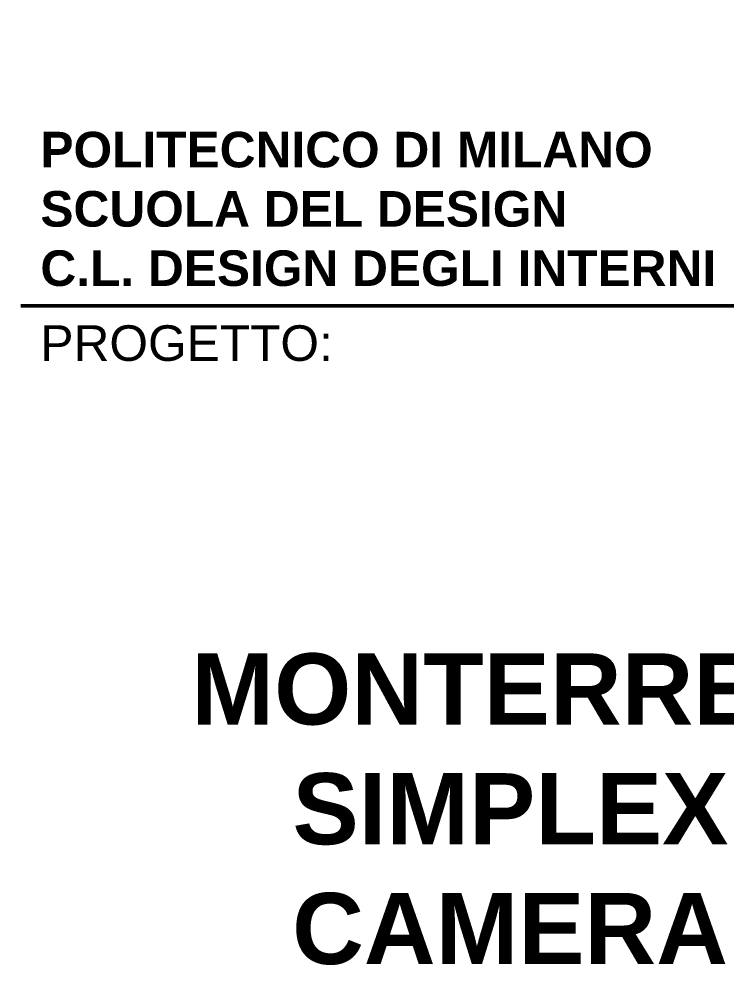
# Paper-space layout 'A723' of a CAD drawing. Header units: centimetres, sheet in millimetres. Extents: x 26 to 592, y 12 to 417.
# Drawn here: x 535.87 to 571.68, y 231.05 to 278.94 of the extents above; entities that cross this region are included whole.
import ezdxf
from ezdxf.enums import TextEntityAlignment as Align

# ---------------------------------------------------------------- set-up
doc = ezdxf.new("R2010")
doc.units = ezdxf.units.CM
doc.set_wipeout_variables(frame=1)
doc.layers.add('G-ANNO-TEXT', color=3, linetype='Continuous', lineweight=18)
doc.layers.add('G-ANNO-TTLB', color=3, linetype='Continuous', lineweight=18)
doc.styles.add('ARIAL', font='arial.ttf')
doc.styles.add('ARIAL-BOLD', font='arialbd.ttf')

# ---------------------------------------------------------------- blocks, each defined once
blk = doc.blocks.new('BLOCK_TITLE')
at = {"layer": 'G-ANNO-TEXT', "style": 'ARIAL'}
blk.add_text('PROGETTO:', height=1.8, dxfattribs=at).set_placement((-49, 249.016), align=Align.TOP_LEFT)
at = {"layer": 'G-ANNO-TEXT', "style": 'ARIAL-BOLD'}
for tag, p, height in [('PROJECT_TITLE_001', (-41.196, 228.219), 3.6), ('PROJECT_TITLE_002', (-36.081, 222.158), 3.6), ('PROJECT_TITLE_003', (-34.579, 216.097), 3.6), ('STUDENTS_001', (-30.84, 153.055), 1.8), ('DRAWING_TITLE_001', (-32.359, 142.662), 1.8), ('NOTES_001', (-25.172, 124.1), 1.8), ('FILENAME_001', (-38.649, 109.01), 1.8)]:
    blk.add_attdef(tag, p, '', height=height, dxfattribs=at)
at = {"layer": 'G-ANNO-TEXT', "style": 'ARIAL-BOLD', "flags": 2}
for tag, p in [('CLASS_001', (-38.723, 194.274)), ('CLASS_002', (-34.958, 191.243)), ('PROFESSOR_001', (-35.553, 175.357))]:
    blk.add_attdef(tag, p, '', height=1.8, dxfattribs=at)
at = {"layer": 'G-ANNO-TEXT', "style": 'ARIAL-BOLD'}
for tag, p in [('VERSION_9', (-49, 92.5)), ('VERSION_8', (-49, 87.5)), ('VERSION_7', (-49, 82.5)), ('VERSION_6', (-49, 77.5)), ('VERSION_5', (-49, 72.5)), ('VERSION_4', (-49, 67.5)), ('VERSION_3', (-49, 62.5)), ('VERSION_2', (-49, 57.5)), ('VERSION_1', (-49, 52.5)), ('SHEET_TOTAL', (-5.681, 47.981)), ('DATE', (-39.015, 5.53)), ('REV', (-39.015, 2.506))]:
    blk.add_attdef(tag, text='', height=1.8, dxfattribs=at).set_placement(p, align=Align.MIDDLE_LEFT)
for tag, p in [('DATA_9', (-2.806, 92.5)), ('DATA_8', (-2.806, 87.5)), ('DATA_7', (-2.806, 82.5)), ('DATA_6', (-2.806, 77.5)), ('DATA_5', (-2.806, 72.5)), ('DATA_4', (-2.806, 67.5)), ('DATA_3', (-2.806, 62.5)), ('DATA_2', (-2.806, 57.5)), ('DATA_1', (-2.806, 52.5)), ('SHEET_COPY', (-11.423, 47.981)), ('SCALE', (-4.416, 5.53))]:
    blk.add_attdef(tag, text='', height=1.8, dxfattribs=at).set_placement(p, align=Align.MIDDLE_RIGHT)
blk.add_attdef('SHEET', text='', height=9.6, dxfattribs=at).set_placement((-25, 25), align=Align.MIDDLE_CENTER)
at = {"color": 7, "lineweight": 0, "true_color": 0xffffff}
blk.add_wipeout([(-25, 250), (0, 250), (0, 264.522), (5.75, 264.522), (5.75, 245.686), (-25, 245.686)], dxfattribs=at).dxf.layer = 'G-ANNO-TTLB'
at = {"layer": 'G-ANNO-TTLB', "const_width": 0.18}
blk.add_lwpolyline([(0, 250), (-50, 250)], dxfattribs=at)
at = {"layer": 'G-ANNO-TEXT', "insert": (-49, 250.983), "char_height": 1.8, "width": 56.86944, "attachment_point": 7, "style": 'ARIAL-BOLD'}
blk.add_mtext('POLITECNICO DI MILANO\\PSCUOLA DEL DESIGN\\PC.L. DESIGN DEGLI INTERNI', dxfattribs=at)

psp = doc.layouts.new('A723')

# ---------------------------------------------------------------- block references
ref = psp.add_blockref('BLOCK_TITLE', (585.955, 14.414))
ref.add_attrib('PROJECT_TITLE_001', 'MONTERREY', (544.602, 243.224), dxfattribs={"layer": 'G-ANNO-TEXT', "height": 3.6, "style": 'ARIAL-BOLD'})
ref.add_attrib('PROJECT_TITLE_002', 'SIMPLEX', (549.723, 237.163), dxfattribs={"layer": 'G-ANNO-TEXT', "height": 3.6, "style": 'ARIAL-BOLD'})
ref.add_attrib('PROJECT_TITLE_003', 'CAMERA', (549.704, 231.101), dxfattribs={"layer": 'G-ANNO-TEXT', "height": 3.6, "style": 'ARIAL-BOLD'})

doc.saveas('drawing.dxf')
